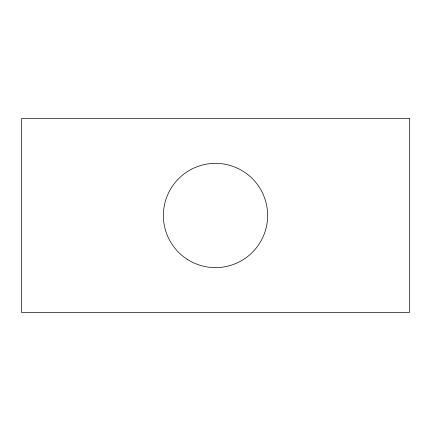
<?xml version="1.0" encoding="UTF-8"?>
<svg xmlns="http://www.w3.org/2000/svg" width="431" height="431" viewBox="0 0 431 431"><rect width="100%" height="100%" fill="white"/><g stroke="black" fill="none" stroke-linecap="round" stroke-linejoin="round"><path stroke-width="0.65" d="M409.45 118.525L21.55 118.525L21.55 312.475L409.45 312.475L409.45 118.525M187.124 259.225A52.124 52.124 0 0 0 267.554 218.21A52.124 52.124 0 0 0 191.822 169.065A52.124 52.124 0 0 0 187.124 259.225"/></g></svg>
